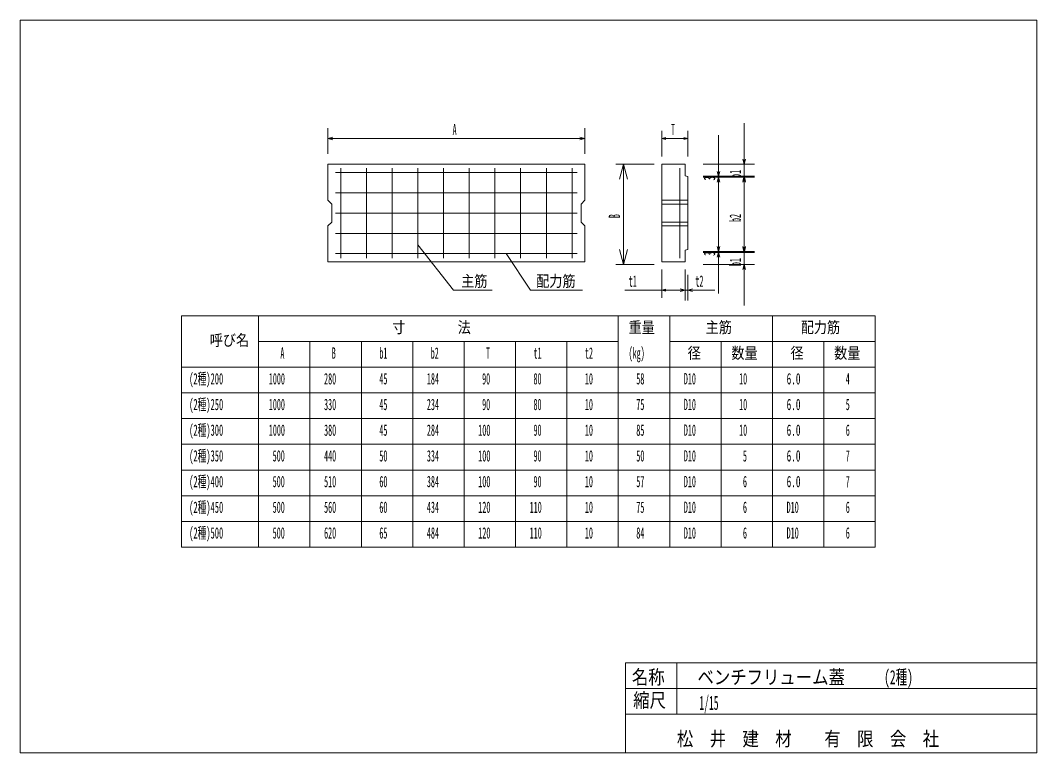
# Model space of a CAD drawing. Units: millimetres, scale not verified. Extents: x -25 to 3930, y 10 to 2860.
import ezdxf
from ezdxf.enums import TextEntityAlignment as Align

# ---------------------------------------------------------------- set-up
doc = ezdxf.new("R2010")
doc.units = ezdxf.units.MM
doc.header["$LTSCALE"] = 5
doc.layers.add('1', color=7, linetype='Continuous', lineweight=18)
doc.styles.add('ＭＳ ゴシック', font='')
doc.styles.get('ＭＳ ゴシック').set_extended_font_data('MS Gothic')

msp = doc.modelspace()

# ---------------------------------------------------------------- linework, layer by layer
at = {"layer": '1'}
for p, q in [((-25, 10), (-25, 2860)), ((-25, 2860), (3930, 2860)), ((3930, 2860), (3930, 310)), ((2792, 2460), (2792, 2093)), ((1172, 2440), (1172, 2340)), ((2172, 2440), (2172, 2340)), ((2472, 2430), (2472, 2330)), ((2572, 2430), (2572, 2330)), ((2692, 2413), (2692, 2090)), ((1172, 2400), (1191.319, 2405.176)), ((1172, 2400), (2172, 2400)), ((1172, 2400), (1191.319, 2394.824)), ((2172, 2400), (2152.681, 2405.176)), ((2172, 2400), (2152.681, 2394.824)), ((2472, 2400), (2486.489, 2403.882)), ((2472, 2400), (2572, 2400)), ((2472, 2400), (2486.489, 2396.118)), ((2572, 2400), (2557.511, 2403.882)), ((2572, 2400), (2557.511, 2396.118)), ((1172, 2300), (2172, 2300)), ((1172, 2300), (1172, 2160)), ((2172, 2300), (2172, 2160)), ((2292, 2300), (2442, 2300)), ((2322, 2300), (2306.471, 2242.044)), ((2322, 2300), (2322, 1910)), ((2322, 2300), (2337.529, 2242.044)), ((2472, 2300), (2472, 1920)), ((2472, 2300), (2562, 2300)), ((2562, 2255), (2562, 2300)), ((2832, 2300), (2632, 2300)), ((2792, 2300), (2786.824, 2319.319)), ((2792, 2300), (2797.176, 2319.319)), ((1202, 2268), (2142, 2268)), ((1222, 2285), (1222, 1935)), ((1322, 2285), (1322, 1935)), ((1422, 2285), (1422, 1935)), ((1522, 2285), (1522, 1935)), ((1622, 2285), (1622, 1935)), ((1722, 2285), (1722, 1935)), ((1822, 2285), (1822, 1935)), ((1922, 2285), (1922, 1935)), ((2022, 2285), (2022, 1935)), ((2122, 2285), (2122, 1935)), ((2542, 2285), (2542, 1935)), ((2572, 2252), (2562, 2255)), ((2692, 2253), (2686.824, 2272.319)), ((2692, 2253), (2697.176, 2272.319)), ((2572, 1968), (2572, 2252)), ((2832, 2253), (2632, 2253)), ((2732, 2253), (2632, 2253)), ((2832, 2250), (2632, 2250)), ((2732, 2250), (2632, 2250)), ((2692, 2250), (2686.824, 2230.681)), ((2692, 2250), (2697.176, 2230.681)), ((2792, 2253), (2786.824, 2233.681)), ((2792, 2250), (2786.824, 2230.681)), ((2792, 2253), (2797.176, 2233.681)), ((2792, 2250), (2792, 1960)), ((2792, 2250), (2797.176, 2230.681)), ((1202, 2189), (2142, 2189)), ((1172, 2160), (1187, 2145)), ((1187, 2075), (1187, 2145)), ((2172, 2160), (2157, 2145)), ((2157, 2145), (2157, 2075)), ((2472, 2160), (2572, 2160)), ((2572, 2145), (2472, 2145)), ((1202, 2110), (2142, 2110)), ((2692, 1797), (2692, 2120)), ((2792, 2117), (2792, 1750)), ((1187, 2075), (1172, 2060)), ((1172, 2060), (1172, 1920)), ((2157, 2075), (2172, 2060)), ((2172, 2060), (2172, 1920)), ((2472, 2075), (2572, 2075)), ((2572, 2060), (2472, 2060)), ((1202, 2031), (2142, 2031)), ((1522, 1986.059), (1660.026, 1810)), ((2692, 1960), (2686.824, 1979.319)), ((2692, 1960), (2697.176, 1979.319)), ((2792, 1960), (2786.824, 1979.319)), ((2792, 1960), (2797.176, 1979.319)), ((1202, 1952), (2142, 1952)), ((1865, 1952), (1960.524, 1810)), ((2322, 1910), (2306.471, 1967.956)), ((2322, 1910), (2337.529, 1967.956)), ((2562, 1965), (2572, 1968)), ((2562, 1920), (2562, 1965)), ((2832, 1960), (2632, 1960)), ((2732, 1960), (2632, 1960)), ((2832, 1957), (2632, 1957)), ((2732, 1957), (2632, 1957)), ((2692, 1957), (2686.824, 1937.681)), ((2692, 1957), (2697.176, 1937.681)), ((2792, 1957), (2786.824, 1976.319)), ((2792, 1957), (2797.176, 1976.319)), ((1172, 1920), (2172, 1920)), ((2292, 1910), (2442, 1910)), ((2472, 1920), (2562, 1920)), ((2832, 1910), (2632, 1910)), ((2792, 1910), (2786.824, 1890.681)), ((2792, 1910), (2797.176, 1890.681)), ((2472, 1780), (2472, 1890)), ((2562, 1780), (2562, 1890)), ((2562, 1770), (2562, 1870)), ((2572, 1770), (2572, 1870)), ((1660.026, 1810), (1810.652, 1810)), ((1960.524, 1810), (2162.614, 1810)), ((2562, 1810), (2327.516, 1810)), ((2402, 1810), (2677, 1810)), ((2472, 1810), (2486.489, 1813.882)), ((2472, 1810), (2486.489, 1806.118)), ((2562, 1810), (2542.681, 1815.176)), ((2562, 1810), (2542.681, 1804.824)), ((2562, 1810), (2547.511, 1813.882)), ((2562, 1810), (2547.511, 1806.118)), ((2572, 1810), (2591.319, 1815.176)), ((2572, 1810), (2591.319, 1804.824)), ((702, 1710), (602, 1710)), ((602, 1710), (602, 810)), ((2502, 1710), (702, 1710)), ((902, 1710), (902, 810)), ((2302, 1610), (2302, 1710)), ((3302, 1710), (2502, 1710)), ((2502, 1710), (2502, 810)), ((2902, 1710), (2902, 810)), ((3302, 1710), (3302, 810)), ((902, 1610), (2302, 1610)), ((1102, 1610), (1102, 810)), ((1302, 1610), (1302, 810)), ((1502, 1610), (1502, 810)), ((1702, 1610), (1702, 810)), ((1902, 1610), (1902, 810)), ((2102, 1610), (2102, 1510)), ((2302, 1610), (2302, 1510)), ((2502, 1610), (3302, 1610)), ((2702, 1610), (2702, 810)), ((3102, 1610), (3102, 810)), ((602, 1510), (2502, 1510)), ((702, 1510), (2102, 1510)), ((702, 1510), (2102, 1510)), ((2102, 1510), (2302, 1510)), ((2102, 1510), (2102, 810)), ((2302, 1510), (2502, 1510)), ((2302, 810), (2302, 1510)), ((2502, 1510), (3302, 1510)), ((602, 1410), (2502, 1410)), ((702, 1410), (2102, 1410)), ((702, 1410), (2102, 1410)), ((2102, 1410), (2302, 1410)), ((2302, 1410), (2502, 1410)), ((2502, 1410), (3302, 1410)), ((602, 1310), (2502, 1310)), ((702, 1310), (2102, 1310)), ((702, 1310), (2102, 1310)), ((2102, 1310), (2302, 1310)), ((2302, 1310), (2502, 1310)), ((2502, 1310), (3302, 1310)), ((602, 1210), (2502, 1210)), ((702, 1210), (2102, 1210)), ((702, 1210), (2102, 1210)), ((2102, 1210), (2302, 1210)), ((2302, 1210), (2502, 1210)), ((2502, 1210), (3302, 1210)), ((602, 1110), (2502, 1110)), ((702, 1110), (2102, 1110)), ((702, 1110), (2102, 1110)), ((702, 1110), (2102, 1110)), ((2102, 1110), (2302, 1110)), ((2302, 1110), (2502, 1110)), ((2502, 1110), (3302, 1110)), ((602, 1010), (2502, 1010)), ((702, 1010), (2102, 1010)), ((702, 1010), (2102, 1010)), ((2102, 1010), (2302, 1010)), ((2302, 1010), (2502, 1010)), ((2502, 1010), (3302, 1010)), ((602, 910), (2502, 910)), ((702, 910), (2102, 910)), ((702, 910), (2102, 910)), ((2102, 910), (2302, 910)), ((2302, 910), (2502, 910)), ((2502, 910), (3302, 910)), ((602, 810), (3302, 810)), ((2330, 360), (3930, 360)), ((2330, 360), (2330, 160)), ((2530, 360), (2530, 160)), ((3930, 160), (3930, 310)), ((2730, 260), (2330, 260)), ((2730, 260), (3930, 260)), ((2330, 160), (2330, 10)), ((2330, 160), (3930, 160)), ((3930, 160), (3930, 10)), ((3930, 10), (-25, 10))]:
    msp.add_line(p, q, dxfattribs=at)

# ---------------------------------------------------------------- texts
at = {"layer": '1', "style": 'ＭＳ ゴシック'}
for s, height, width, p in [('A', 43.99, 0.5, (1657, 2400)), ('T', 43.99, 0.5, (2507, 2400)), ('主筋', 43.99, 0.85, (1690.652, 1810)), ('配力筋', 43.99, 0.85, (1982.614, 1810)), ('t1', 43.99, 0.5, (2342.516, 1810)), ('t2', 43.99, 0.5, (2602, 1810)), ('寸\u3000\u3000\u3000\u3000法', 43.99, 0.85, (1422, 1630)), ('重量', 43.99, 0.85, (2342, 1630)), ('主筋', 43.99, 0.85, (2642, 1630)), ('配力筋', 43.99, 0.85, (3012, 1630)), ('呼び名', 43.99, 0.85, (712, 1580)), ('A', 43.99, 0.5, (987, 1530)), ('B', 43.99, 0.5, (1187, 1530)), ('b1', 43.99, 0.5, (1372, 1530)), ('b2', 43.99, 0.5, (1572, 1530)), ('T', 43.99, 0.5, (1787, 1530)), ('t1', 43.99, 0.5, (1972, 1530)), ('t2', 43.99, 0.5, (2172, 1530)), ('(kg)', 43.99, 0.5, (2342, 1530)), ('径', 43.99, 0.85, (2572, 1530)), ('数量', 43.99, 0.85, (2742, 1530)), ('径', 43.99, 0.85, (2972, 1530)), ('数量', 43.99, 0.85, (3142, 1530)), ('(2種)200', 43.99, 0.55, (632, 1430)), ('1000', 43.99, 0.5, (942, 1430)), ('280', 43.99, 0.5, (1157, 1430)), ('45', 43.99, 0.5, (1372, 1430)), ('184', 43.99, 0.5, (1557, 1430)), ('90', 43.99, 0.5, (1772, 1430)), ('80', 43.99, 0.5, (1972, 1430)), ('10', 43.99, 0.5, (2172, 1430)), ('58', 43.99, 0.5, (2372, 1430)), ('D10', 43.99, 0.5, (2557, 1430)), ('10', 43.99, 0.5, (2772, 1430)), ('6.0', 43.99, 0.6, (2957, 1430)), ('4', 43.99, 0.5, (3187, 1430)), ('(2種)250', 43.99, 0.55, (632, 1330)), ('1000', 43.99, 0.5, (942, 1330)), ('330', 43.99, 0.5, (1157, 1330)), ('45', 43.99, 0.5, (1372, 1330)), ('234', 43.99, 0.5, (1557, 1330)), ('90', 43.99, 0.5, (1772, 1330)), ('80', 43.99, 0.5, (1972, 1330)), ('10', 43.99, 0.5, (2172, 1330)), ('75', 43.99, 0.5, (2372, 1330)), ('D10', 43.99, 0.5, (2557, 1330)), ('10', 43.99, 0.5, (2772, 1330)), ('6.0', 43.99, 0.6, (2957, 1330)), ('5', 43.99, 0.5, (3187, 1330)), ('(2種)300', 43.99, 0.55, (632, 1230)), ('1000', 43.99, 0.5, (942, 1230)), ('380', 43.99, 0.5, (1157, 1230)), ('45', 43.99, 0.5, (1372, 1230)), ('284', 43.99, 0.5, (1557, 1230)), ('100', 43.99, 0.5, (1757, 1230)), ('90', 43.99, 0.5, (1972, 1230)), ('10', 43.99, 0.5, (2172, 1230)), ('85', 43.99, 0.5, (2372, 1230)), ('D10', 43.99, 0.5, (2557, 1230)), ('10', 43.99, 0.5, (2772, 1230)), ('6.0', 43.99, 0.6, (2957, 1230)), ('6', 43.99, 0.5, (3187, 1230)), ('(2種)350', 43.99, 0.55, (632, 1130)), ('500', 43.99, 0.5, (957, 1130)), ('440', 43.99, 0.5, (1157, 1130)), ('50', 43.99, 0.5, (1372, 1130)), ('334', 43.99, 0.5, (1557, 1130)), ('100', 43.99, 0.5, (1757, 1130)), ('90', 43.99, 0.5, (1972, 1130)), ('10', 43.99, 0.5, (2172, 1130)), ('50', 43.99, 0.5, (2372, 1130)), ('D10', 43.99, 0.5, (2557, 1130)), ('6.0', 43.99, 0.6, (2957, 1130)), ('5', 43.99, 0.5, (2787, 1130)), ('7', 43.99, 0.5, (3187, 1130)), ('(2種)400', 43.99, 0.55, (632, 1030)), ('500', 43.99, 0.5, (957, 1030)), ('510', 43.99, 0.5, (1157, 1030)), ('60', 43.99, 0.5, (1372, 1030)), ('384', 43.99, 0.5, (1557, 1030)), ('100', 43.99, 0.5, (1757, 1030)), ('90', 43.99, 0.5, (1972, 1030)), ('10', 43.99, 0.5, (2172, 1030)), ('57', 43.99, 0.5, (2372, 1030)), ('D10', 43.99, 0.5, (2557, 1030)), ('6', 43.99, 0.5, (2787, 1030)), ('6.0', 43.99, 0.6, (2957, 1030)), ('7', 43.99, 0.5, (3187, 1030)), ('(2種)450', 43.99, 0.55, (632, 930)), ('500', 43.99, 0.5, (957, 930)), ('560', 43.99, 0.5, (1157, 930)), ('60', 43.99, 0.5, (1372, 930)), ('434', 43.99, 0.5, (1557, 930)), ('120', 43.99, 0.5, (1757, 930)), ('110', 43.99, 0.5, (1957, 930)), ('10', 43.99, 0.5, (2172, 930)), ('75', 43.99, 0.5, (2372, 930)), ('D10', 43.99, 0.5, (2557, 930)), ('6', 43.99, 0.5, (2787, 930)), ('D10', 43.99, 0.5, (2957, 930)), ('6', 43.99, 0.5, (3187, 930)), ('(2種)500', 43.99, 0.55, (632, 830)), ('500', 43.99, 0.5, (957, 830)), ('620', 43.99, 0.5, (1157, 830)), ('65', 43.99, 0.5, (1372, 830)), ('484', 43.99, 0.5, (1557, 830)), ('120', 43.99, 0.5, (1757, 830)), ('110', 43.99, 0.5, (1957, 830)), ('10', 43.99, 0.5, (2172, 830)), ('84', 43.99, 0.5, (2372, 830)), ('D10', 43.99, 0.5, (2557, 830)), ('6', 43.99, 0.5, (2787, 830)), ('D10', 43.99, 0.5, (2957, 830)), ('6', 43.99, 0.5, (3187, 830)), ('名称', 54.99, 0.85, (2355, 260)), ('ベンチフリューム蓋', 54.99, 0.85, (2610, 260)), ('(2種)', 54.99, 0.6, (3336.25, 260)), ('縮尺', 54.99, 0.85, (2360, 170)), ('1/15', 54.99, 0.5, (2617.322, 160)), ('松\u3000井\u3000建\u3000材\u3000\u3000有\u3000限\u3000会\u3000社', 54.99, 0.85, (2530, 20))]:
    msp.add_text(s, height=height, dxfattribs=dict(at, width=width)).set_placement(p, align=Align.BOTTOM_LEFT)
at = {"layer": '1', "style": 'ＭＳ ゴシック', "width": 0.5}
for s, p in [('b1', (2792, 2246.5)), ('3', (2692, 2236.5)), ('B', (2322, 2090)), ('b2', (2792, 2075)), ('3', (2692, 1943.5)), ('b1', (2792, 1903.5))]:
    msp.add_text(s, height=43.99, rotation=90, dxfattribs=at).set_placement(p, align=Align.BOTTOM_LEFT)

doc.saveas('drawing.dxf')
